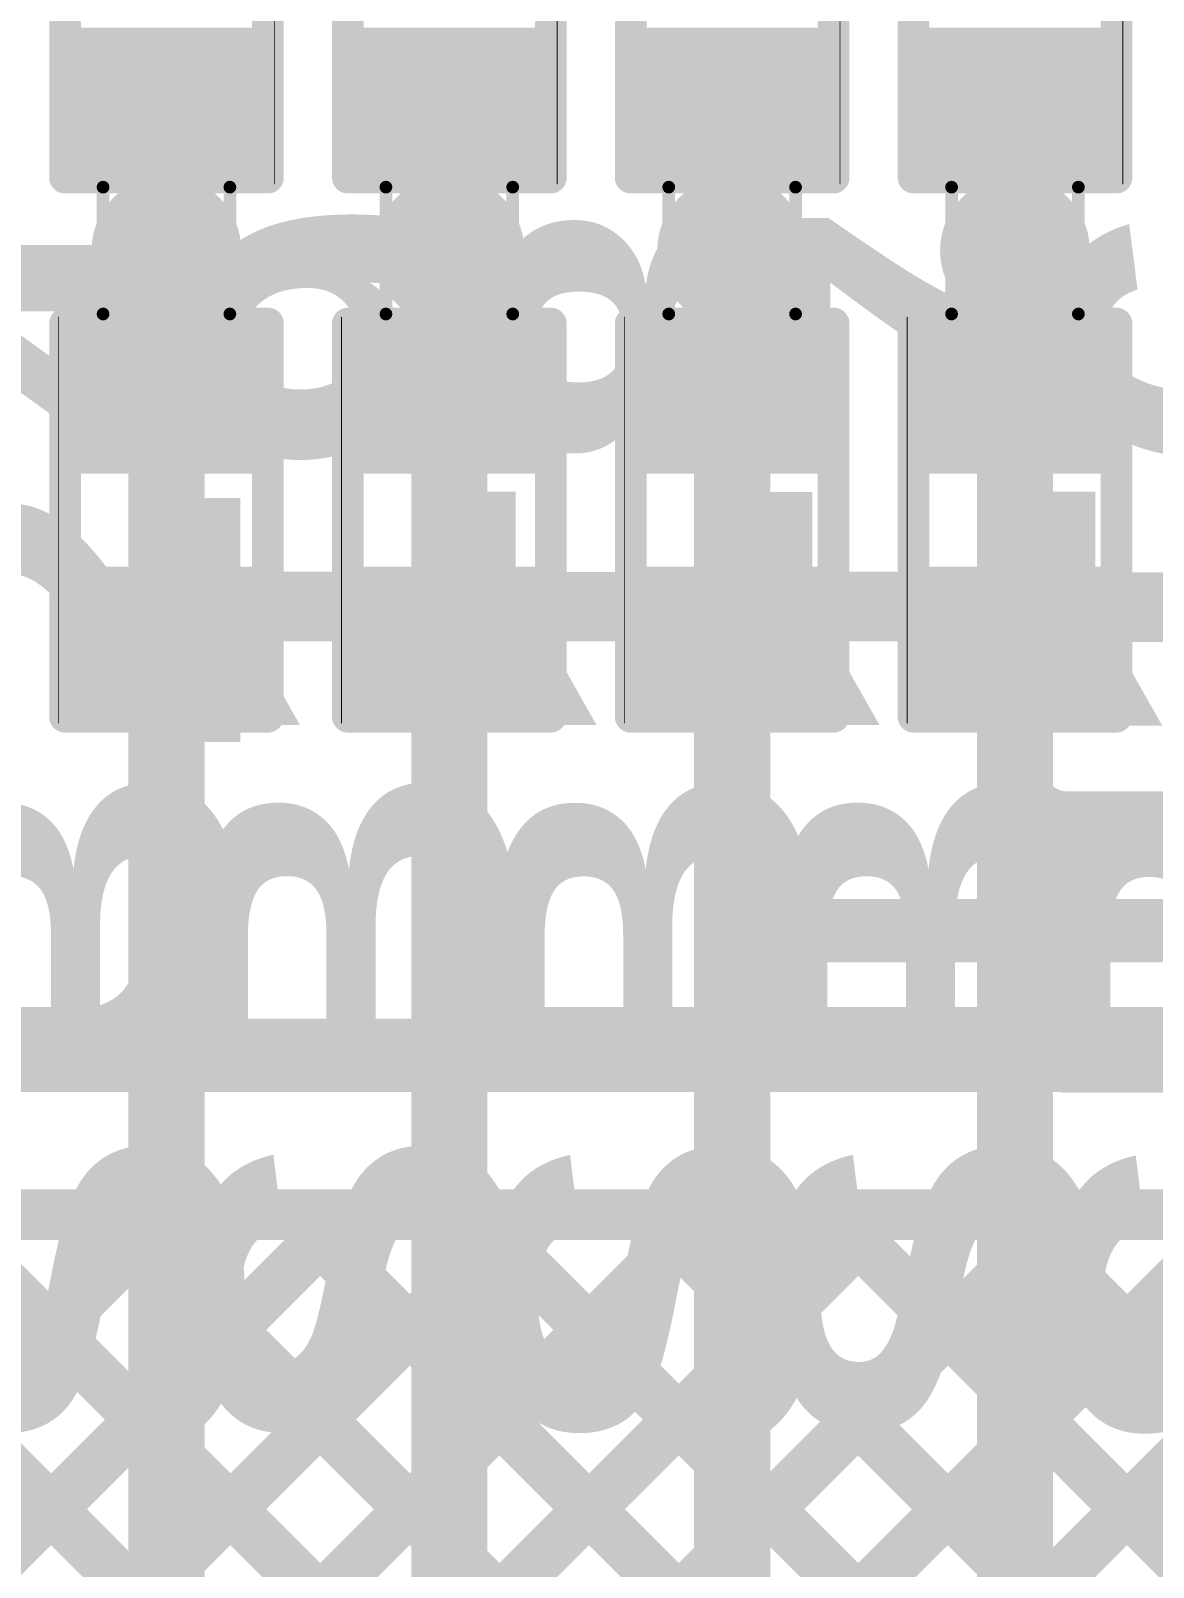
# Model space of a CAD drawing. Header units: inches. Extents: x -17 to 443, y -40 to 218.
# Drawn here: x 100.09 to 104.59, y 131.25 to 137.41 of the extents above; entities that cross this region are included whole.
import ezdxf

# ---------------------------------------------------------------- set-up
doc = ezdxf.new("R2010")
doc.units = ezdxf.units.IN
for name, color, linetype in [('Bottom Layer', 5, 'Continuous'), ('Drill Drawing', 1, 'Continuous'), ('Top Layer', 1, 'Continuous'), ('Top Overlay', 2, 'Continuous'), ('Top Paste', 8, 'Continuous'), ('Top Solder', 216, 'Continuous'), ('Via Holes', 16, 'Continuous')]:
    doc.layers.add(name, color=color, linetype=linetype)
doc.styles.add('Arial Black_Bold', font='', dxfattribs={"height": 0.2})
doc.styles.get('Arial Black_Bold').set_extended_font_data('Arial Black', bold=True)

# ---------------------------------------------------------------- blocks, each defined once
blk = doc.blocks.new('S______B______0402_17')
at = {"layer": 'Top Layer'}
for points in [[(-0.6985, -0.3175), (-0.6985, 0.3175), (-0.2413, 0.3175), (-0.2413, -0.3175)], [(0.2413, -0.3175), (0.2413, 0.3175), (0.6985, 0.3175), (0.6985, -0.3175)]]:
    blk.add_hatch(color=1, dxfattribs=at).paths.add_polyline_path(points)
at = {"layer": 'Top Paste'}
for points in [[(-0.6985, -0.3175), (-0.6985, 0.3175), (-0.2413, 0.3175), (-0.2413, -0.3175)], [(0.2413, -0.3175), (0.2413, 0.3175), (0.6985, 0.3175), (0.6985, -0.3175)]]:
    blk.add_hatch(color=8, dxfattribs=at).paths.add_polyline_path(points)
at = {"layer": 'Top Solder'}
for points in [[(-0.7535, -0.3725), (-0.7535, 0.3725), (-0.1863, 0.3725), (-0.1863, -0.3725)], [(0.1863, -0.3725), (0.1863, 0.3725), (0.7535, 0.3725), (0.7535, -0.3725)]]:
    blk.add_hatch(color=216, dxfattribs=at).paths.add_polyline_path(points)
at = {"layer": 'Top Overlay'}
for points, const_width in [([(-0.7874, 0.4064), (0.7874, 0.4064)], 0.127), ([(-0.7874, 0.4064), (-0.7874, -0.4064)], 0.127), ([(0.7874, 0.4064), (0.7874, -0.4064)], 0.127), ([(-0.7874, -0.4064), (0.7874, -0.4064)], 0.127), ([(-0.8128, -0.4318), (0.8128, -0.4318)], 0.00323)]:
    blk.add_lwpolyline(points, dxfattribs=dict(at, const_width=const_width))
for points, const_width in [([(-0.8191, 0.4064, 1), (-0.7556, 0.4064, 1)], 0.0635), ([(-0.8191, 0.4064, 1), (-0.7556, 0.4064, 1)], 0.0635), ([(0.7556, 0.4064, 1), (0.8191, 0.4064, 1)], 0.0635), ([(0.7556, 0.4064, 1), (0.8191, 0.4064, 1)], 0.0635), ([(-0.8191, -0.4064, 1), (-0.7556, -0.4064, 1)], 0.0635), ([(-0.8191, -0.4064, 1), (-0.7556, -0.4064, 1)], 0.0635), ([(0.7556, -0.4064, 1), (0.8191, -0.4064, 1)], 0.0635), ([(0.7556, -0.4064, 1), (0.8191, -0.4064, 1)], 0.0635), ([(-0.8136, -0.4318, 1), (-0.812, -0.4318, 1)], 0.00161), ([(0.812, -0.4318, 1), (0.8136, -0.4318, 1)], 0.00161)]:
    blk.add_lwpolyline(points, format="xyb", close=True, dxfattribs=dict(at, const_width=const_width))
blk = doc.blocks.new('S______B______0402_18')
at = {"layer": 'Top Layer'}
for points in [[(-0.6985, -0.3175), (-0.6985, 0.3175), (-0.2413, 0.3175), (-0.2413, -0.3175)], [(0.2413, -0.3175), (0.2413, 0.3175), (0.6985, 0.3175), (0.6985, -0.3175)]]:
    blk.add_hatch(color=1, dxfattribs=at).paths.add_polyline_path(points)
at = {"layer": 'Top Paste'}
for points in [[(-0.6985, -0.3175), (-0.6985, 0.3175), (-0.2413, 0.3175), (-0.2413, -0.3175)], [(0.2413, -0.3175), (0.2413, 0.3175), (0.6985, 0.3175), (0.6985, -0.3175)]]:
    blk.add_hatch(color=8, dxfattribs=at).paths.add_polyline_path(points)
at = {"layer": 'Top Solder'}
for points in [[(-0.7535, -0.3725), (-0.7535, 0.3725), (-0.1863, 0.3725), (-0.1863, -0.3725)], [(0.1863, -0.3725), (0.1863, 0.3725), (0.7535, 0.3725), (0.7535, -0.3725)]]:
    blk.add_hatch(color=216, dxfattribs=at).paths.add_polyline_path(points)
at = {"layer": 'Top Overlay'}
for points, const_width in [([(-0.7874, 0.4064), (0.7874, 0.4064)], 0.127), ([(-0.7874, 0.4064), (-0.7874, -0.4064)], 0.127), ([(0.7874, 0.4064), (0.7874, -0.4064)], 0.127), ([(-0.7874, -0.4064), (0.7874, -0.4064)], 0.127), ([(-0.8128, -0.4318), (0.8128, -0.4318)], 0.00323)]:
    blk.add_lwpolyline(points, dxfattribs=dict(at, const_width=const_width))
for points, const_width in [([(-0.8191, 0.4064, 1), (-0.7556, 0.4064, 1)], 0.0635), ([(-0.8191, 0.4064, 1), (-0.7556, 0.4064, 1)], 0.0635), ([(0.7556, 0.4064, 1), (0.8191, 0.4064, 1)], 0.0635), ([(0.7556, 0.4064, 1), (0.8191, 0.4064, 1)], 0.0635), ([(-0.8191, -0.4064, 1), (-0.7556, -0.4064, 1)], 0.0635), ([(-0.8191, -0.4064, 1), (-0.7556, -0.4064, 1)], 0.0635), ([(0.7556, -0.4064, 1), (0.8191, -0.4064, 1)], 0.0635), ([(0.7556, -0.4064, 1), (0.8191, -0.4064, 1)], 0.0635), ([(-0.8136, -0.4318, 1), (-0.812, -0.4318, 1)], 0.00161), ([(0.812, -0.4318, 1), (0.8136, -0.4318, 1)], 0.00161)]:
    blk.add_lwpolyline(points, format="xyb", close=True, dxfattribs=dict(at, const_width=const_width))
blk = doc.blocks.new('S______B______0402_19')
at = {"layer": 'Top Layer'}
for points in [[(-0.6985, -0.3175), (-0.6985, 0.3175), (-0.2413, 0.3175), (-0.2413, -0.3175)], [(0.2413, -0.3175), (0.2413, 0.3175), (0.6985, 0.3175), (0.6985, -0.3175)]]:
    blk.add_hatch(color=1, dxfattribs=at).paths.add_polyline_path(points)
at = {"layer": 'Top Paste'}
for points in [[(-0.6985, -0.3175), (-0.6985, 0.3175), (-0.2413, 0.3175), (-0.2413, -0.3175)], [(0.2413, -0.3175), (0.2413, 0.3175), (0.6985, 0.3175), (0.6985, -0.3175)]]:
    blk.add_hatch(color=8, dxfattribs=at).paths.add_polyline_path(points)
at = {"layer": 'Top Solder'}
for points in [[(-0.7535, -0.3725), (-0.7535, 0.3725), (-0.1863, 0.3725), (-0.1863, -0.3725)], [(0.1863, -0.3725), (0.1863, 0.3725), (0.7535, 0.3725), (0.7535, -0.3725)]]:
    blk.add_hatch(color=216, dxfattribs=at).paths.add_polyline_path(points)
at = {"layer": 'Top Overlay'}
for points, const_width in [([(-0.7874, 0.4064), (0.7874, 0.4064)], 0.127), ([(-0.7874, 0.4064), (-0.7874, -0.4064)], 0.127), ([(0.7874, 0.4064), (0.7874, -0.4064)], 0.127), ([(-0.7874, -0.4064), (0.7874, -0.4064)], 0.127), ([(-0.8128, -0.4318), (0.8128, -0.4318)], 0.00323)]:
    blk.add_lwpolyline(points, dxfattribs=dict(at, const_width=const_width))
for points, const_width in [([(-0.8191, 0.4064, 1), (-0.7556, 0.4064, 1)], 0.0635), ([(-0.8191, 0.4064, 1), (-0.7556, 0.4064, 1)], 0.0635), ([(0.7556, 0.4064, 1), (0.8191, 0.4064, 1)], 0.0635), ([(0.7556, 0.4064, 1), (0.8191, 0.4064, 1)], 0.0635), ([(-0.8191, -0.4064, 1), (-0.7556, -0.4064, 1)], 0.0635), ([(-0.8191, -0.4064, 1), (-0.7556, -0.4064, 1)], 0.0635), ([(0.7556, -0.4064, 1), (0.8191, -0.4064, 1)], 0.0635), ([(0.7556, -0.4064, 1), (0.8191, -0.4064, 1)], 0.0635), ([(-0.8136, -0.4318, 1), (-0.812, -0.4318, 1)], 0.00161), ([(0.812, -0.4318, 1), (0.8136, -0.4318, 1)], 0.00161)]:
    blk.add_lwpolyline(points, format="xyb", close=True, dxfattribs=dict(at, const_width=const_width))
blk = doc.blocks.new('S______B______0402_20')
at = {"layer": 'Top Layer'}
for points in [[(-0.6985, -0.3175), (-0.6985, 0.3175), (-0.2413, 0.3175), (-0.2413, -0.3175)], [(0.2413, -0.3175), (0.2413, 0.3175), (0.6985, 0.3175), (0.6985, -0.3175)]]:
    blk.add_hatch(color=1, dxfattribs=at).paths.add_polyline_path(points)
at = {"layer": 'Top Paste'}
for points in [[(-0.6985, -0.3175), (-0.6985, 0.3175), (-0.2413, 0.3175), (-0.2413, -0.3175)], [(0.2413, -0.3175), (0.2413, 0.3175), (0.6985, 0.3175), (0.6985, -0.3175)]]:
    blk.add_hatch(color=8, dxfattribs=at).paths.add_polyline_path(points)
at = {"layer": 'Top Solder'}
for points in [[(-0.7535, -0.3725), (-0.7535, 0.3725), (-0.1863, 0.3725), (-0.1863, -0.3725)], [(0.1863, -0.3725), (0.1863, 0.3725), (0.7535, 0.3725), (0.7535, -0.3725)]]:
    blk.add_hatch(color=216, dxfattribs=at).paths.add_polyline_path(points)
at = {"layer": 'Top Overlay'}
for points, const_width in [([(-0.7874, 0.4064), (0.7874, 0.4064)], 0.127), ([(-0.7874, 0.4064), (-0.7874, -0.4064)], 0.127), ([(0.7874, 0.4064), (0.7874, -0.4064)], 0.127), ([(-0.7874, -0.4064), (0.7874, -0.4064)], 0.127), ([(-0.8128, -0.4318), (0.8128, -0.4318)], 0.00323)]:
    blk.add_lwpolyline(points, dxfattribs=dict(at, const_width=const_width))
for points, const_width in [([(-0.8191, 0.4064, 1), (-0.7556, 0.4064, 1)], 0.0635), ([(-0.8191, 0.4064, 1), (-0.7556, 0.4064, 1)], 0.0635), ([(0.7556, 0.4064, 1), (0.8191, 0.4064, 1)], 0.0635), ([(0.7556, 0.4064, 1), (0.8191, 0.4064, 1)], 0.0635), ([(-0.8191, -0.4064, 1), (-0.7556, -0.4064, 1)], 0.0635), ([(-0.8191, -0.4064, 1), (-0.7556, -0.4064, 1)], 0.0635), ([(0.7556, -0.4064, 1), (0.8191, -0.4064, 1)], 0.0635), ([(0.7556, -0.4064, 1), (0.8191, -0.4064, 1)], 0.0635), ([(-0.8136, -0.4318, 1), (-0.812, -0.4318, 1)], 0.00161), ([(0.812, -0.4318, 1), (0.8136, -0.4318, 1)], 0.00161)]:
    blk.add_lwpolyline(points, format="xyb", close=True, dxfattribs=dict(at, const_width=const_width))
blk = doc.blocks.new('S______B______0402_21')
at = {"layer": 'Top Layer'}
for points in [[(-0.6985, -0.3175), (-0.6985, 0.3175), (-0.2413, 0.3175), (-0.2413, -0.3175)], [(0.2413, -0.3175), (0.2413, 0.3175), (0.6985, 0.3175), (0.6985, -0.3175)]]:
    blk.add_hatch(color=1, dxfattribs=at).paths.add_polyline_path(points)
at = {"layer": 'Top Paste'}
for points in [[(-0.6985, -0.3175), (-0.6985, 0.3175), (-0.2413, 0.3175), (-0.2413, -0.3175)], [(0.2413, -0.3175), (0.2413, 0.3175), (0.6985, 0.3175), (0.6985, -0.3175)]]:
    blk.add_hatch(color=8, dxfattribs=at).paths.add_polyline_path(points)
at = {"layer": 'Top Solder'}
for points in [[(-0.7535, -0.3725), (-0.7535, 0.3725), (-0.1863, 0.3725), (-0.1863, -0.3725)], [(0.1863, -0.3725), (0.1863, 0.3725), (0.7535, 0.3725), (0.7535, -0.3725)]]:
    blk.add_hatch(color=216, dxfattribs=at).paths.add_polyline_path(points)
at = {"layer": 'Top Overlay'}
for points, const_width in [([(-0.7874, 0.4064), (0.7874, 0.4064)], 0.127), ([(-0.7874, 0.4064), (-0.7874, -0.4064)], 0.127), ([(0.7874, 0.4064), (0.7874, -0.4064)], 0.127), ([(-0.7874, -0.4064), (0.7874, -0.4064)], 0.127), ([(-0.8128, -0.4318), (0.8128, -0.4318)], 0.00323)]:
    blk.add_lwpolyline(points, dxfattribs=dict(at, const_width=const_width))
for points, const_width in [([(-0.8191, 0.4064, 1), (-0.7556, 0.4064, 1)], 0.0635), ([(-0.8191, 0.4064, 1), (-0.7556, 0.4064, 1)], 0.0635), ([(0.7556, 0.4064, 1), (0.8191, 0.4064, 1)], 0.0635), ([(0.7556, 0.4064, 1), (0.8191, 0.4064, 1)], 0.0635), ([(-0.8191, -0.4064, 1), (-0.7556, -0.4064, 1)], 0.0635), ([(-0.8191, -0.4064, 1), (-0.7556, -0.4064, 1)], 0.0635), ([(0.7556, -0.4064, 1), (0.8191, -0.4064, 1)], 0.0635), ([(0.7556, -0.4064, 1), (0.8191, -0.4064, 1)], 0.0635), ([(-0.8136, -0.4318, 1), (-0.812, -0.4318, 1)], 0.00161), ([(0.812, -0.4318, 1), (0.8136, -0.4318, 1)], 0.00161)]:
    blk.add_lwpolyline(points, format="xyb", close=True, dxfattribs=dict(at, const_width=const_width))
at = {"layer": 'Top Overlay', "style": 'Arial Black_Bold'}
blk.add_text('SB1', height=1.27, dxfattribs=at).set_placement((1.0689, -0.4388))
blk = doc.blocks.new('S______B______0402_30')
at = {"layer": 'Top Layer'}
for points in [[(-0.6985, -0.3175), (-0.6985, 0.3175), (-0.2413, 0.3175), (-0.2413, -0.3175)], [(0.2413, -0.3175), (0.2413, 0.3175), (0.6985, 0.3175), (0.6985, -0.3175)]]:
    blk.add_hatch(color=1, dxfattribs=at).paths.add_polyline_path(points)
at = {"layer": 'Top Paste'}
for points in [[(-0.6985, -0.3175), (-0.6985, 0.3175), (-0.2413, 0.3175), (-0.2413, -0.3175)], [(0.2413, -0.3175), (0.2413, 0.3175), (0.6985, 0.3175), (0.6985, -0.3175)]]:
    blk.add_hatch(color=8, dxfattribs=at).paths.add_polyline_path(points)
at = {"layer": 'Top Solder'}
for points in [[(-0.7535, -0.3725), (-0.7535, 0.3725), (-0.1863, 0.3725), (-0.1863, -0.3725)], [(0.1863, -0.3725), (0.1863, 0.3725), (0.7535, 0.3725), (0.7535, -0.3725)]]:
    blk.add_hatch(color=216, dxfattribs=at).paths.add_polyline_path(points)
at = {"layer": 'Top Overlay'}
for points, const_width in [([(-0.7874, -0.4064), (-0.7874, 0.4064)], 0.127), ([(0.7874, 0.4064), (-0.7874, 0.4064)], 0.127), ([(0.7874, -0.4064), (0.7874, 0.4064)], 0.127), ([(0.7874, -0.4064), (-0.7874, -0.4064)], 0.127), ([(0.8128, -0.4318), (-0.8128, -0.4318)], 0.00323)]:
    blk.add_lwpolyline(points, dxfattribs=dict(at, const_width=const_width))
for points, const_width in [([(-0.8191, 0.4064, 1), (-0.7556, 0.4064, 1)], 0.0635), ([(-0.8191, 0.4064, 1), (-0.7556, 0.4064, 1)], 0.0635), ([(0.7556, 0.4064, 1), (0.8191, 0.4064, 1)], 0.0635), ([(0.7556, 0.4064, 1), (0.8191, 0.4064, 1)], 0.0635), ([(-0.8191, -0.4064, 1), (-0.7556, -0.4064, 1)], 0.0635), ([(-0.8191, -0.4064, 1), (-0.7556, -0.4064, 1)], 0.0635), ([(0.7556, -0.4064, 1), (0.8191, -0.4064, 1)], 0.0635), ([(0.7556, -0.4064, 1), (0.8191, -0.4064, 1)], 0.0635), ([(-0.8136, -0.4318, 1), (-0.812, -0.4318, 1)], 0.00161), ([(0.812, -0.4318, 1), (0.8136, -0.4318, 1)], 0.00161)]:
    blk.add_lwpolyline(points, format="xyb", close=True, dxfattribs=dict(at, const_width=const_width))
blk = doc.blocks.new('S______B______0402_143')
at = {"layer": 'Top Layer'}
for points in [[(-0.6985, -0.3175), (-0.6985, 0.3175), (-0.2413, 0.3175), (-0.2413, -0.3175)], [(0.2413, -0.3175), (0.2413, 0.3175), (0.6985, 0.3175), (0.6985, -0.3175)]]:
    blk.add_hatch(color=1, dxfattribs=at).paths.add_polyline_path(points)
at = {"layer": 'Top Paste'}
for points in [[(-0.6985, -0.3175), (-0.6985, 0.3175), (-0.2413, 0.3175), (-0.2413, -0.3175)], [(0.2413, -0.3175), (0.2413, 0.3175), (0.6985, 0.3175), (0.6985, -0.3175)]]:
    blk.add_hatch(color=8, dxfattribs=at).paths.add_polyline_path(points)
at = {"layer": 'Top Solder'}
for points in [[(-0.7535, -0.3725), (-0.7535, 0.3725), (-0.1863, 0.3725), (-0.1863, -0.3725)], [(0.1863, -0.3725), (0.1863, 0.3725), (0.7535, 0.3725), (0.7535, -0.3725)]]:
    blk.add_hatch(color=216, dxfattribs=at).paths.add_polyline_path(points)
at = {"layer": 'Top Overlay'}
for points, const_width in [([(0.7874, 0.4064), (-0.7874, 0.4064)], 0.127), ([(-0.7874, -0.4064), (-0.7874, 0.4064)], 0.127), ([(0.7874, -0.4064), (0.7874, 0.4064)], 0.127), ([(0.7874, -0.4064), (-0.7874, -0.4064)], 0.127), ([(0.8128, -0.4318), (-0.8128, -0.4318)], 0.00323)]:
    blk.add_lwpolyline(points, dxfattribs=dict(at, const_width=const_width))
for points, const_width in [([(-0.8191, 0.4064, 1), (-0.7556, 0.4064, 1)], 0.0635), ([(-0.8191, 0.4064, 1), (-0.7556, 0.4064, 1)], 0.0635), ([(0.7556, 0.4064, 1), (0.8191, 0.4064, 1)], 0.0635), ([(0.7556, 0.4064, 1), (0.8191, 0.4064, 1)], 0.0635), ([(-0.8191, -0.4064, 1), (-0.7556, -0.4064, 1)], 0.0635), ([(-0.8191, -0.4064, 1), (-0.7556, -0.4064, 1)], 0.0635), ([(0.7556, -0.4064, 1), (0.8191, -0.4064, 1)], 0.0635), ([(0.7556, -0.4064, 1), (0.8191, -0.4064, 1)], 0.0635), ([(-0.8136, -0.4318, 1), (-0.812, -0.4318, 1)], 0.00161), ([(0.812, -0.4318, 1), (0.8136, -0.4318, 1)], 0.00161)]:
    blk.add_lwpolyline(points, format="xyb", close=True, dxfattribs=dict(at, const_width=const_width))
blk = doc.blocks.new('S______B______0402_147')
at = {"layer": 'Top Layer'}
for points in [[(-0.6985, -0.3175), (-0.6985, 0.3175), (-0.2413, 0.3175), (-0.2413, -0.3175)], [(0.2413, -0.3175), (0.2413, 0.3175), (0.6985, 0.3175), (0.6985, -0.3175)]]:
    blk.add_hatch(color=1, dxfattribs=at).paths.add_polyline_path(points)
at = {"layer": 'Top Paste'}
for points in [[(-0.6985, -0.3175), (-0.6985, 0.3175), (-0.2413, 0.3175), (-0.2413, -0.3175)], [(0.2413, -0.3175), (0.2413, 0.3175), (0.6985, 0.3175), (0.6985, -0.3175)]]:
    blk.add_hatch(color=8, dxfattribs=at).paths.add_polyline_path(points)
at = {"layer": 'Top Solder'}
for points in [[(-0.7535, -0.3725), (-0.7535, 0.3725), (-0.1863, 0.3725), (-0.1863, -0.3725)], [(0.1863, -0.3725), (0.1863, 0.3725), (0.7535, 0.3725), (0.7535, -0.3725)]]:
    blk.add_hatch(color=216, dxfattribs=at).paths.add_polyline_path(points)
at = {"layer": 'Top Overlay'}
for points, const_width in [([(0.7874, 0.4064), (-0.7874, 0.4064)], 0.127), ([(-0.7874, -0.4064), (-0.7874, 0.4064)], 0.127), ([(0.7874, -0.4064), (0.7874, 0.4064)], 0.127), ([(0.7874, -0.4064), (-0.7874, -0.4064)], 0.127), ([(0.8128, -0.4318), (-0.8128, -0.4318)], 0.00323)]:
    blk.add_lwpolyline(points, dxfattribs=dict(at, const_width=const_width))
for points, const_width in [([(-0.8191, 0.4064, 1), (-0.7556, 0.4064, 1)], 0.0635), ([(-0.8191, 0.4064, 1), (-0.7556, 0.4064, 1)], 0.0635), ([(0.7556, 0.4064, 1), (0.8191, 0.4064, 1)], 0.0635), ([(0.7556, 0.4064, 1), (0.8191, 0.4064, 1)], 0.0635), ([(-0.8191, -0.4064, 1), (-0.7556, -0.4064, 1)], 0.0635), ([(-0.8191, -0.4064, 1), (-0.7556, -0.4064, 1)], 0.0635), ([(0.7556, -0.4064, 1), (0.8191, -0.4064, 1)], 0.0635), ([(0.7556, -0.4064, 1), (0.8191, -0.4064, 1)], 0.0635), ([(-0.8136, -0.4318, 1), (-0.812, -0.4318, 1)], 0.00161), ([(0.812, -0.4318, 1), (0.8136, -0.4318, 1)], 0.00161)]:
    blk.add_lwpolyline(points, format="xyb", close=True, dxfattribs=dict(at, const_width=const_width))
blk = doc.blocks.new('S______B______0402_148')
at = {"layer": 'Top Layer'}
for points in [[(-0.6985, -0.3175), (-0.6985, 0.3175), (-0.2413, 0.3175), (-0.2413, -0.3175)], [(0.2413, -0.3175), (0.2413, 0.3175), (0.6985, 0.3175), (0.6985, -0.3175)]]:
    blk.add_hatch(color=1, dxfattribs=at).paths.add_polyline_path(points)
at = {"layer": 'Top Paste'}
for points in [[(-0.6985, -0.3175), (-0.6985, 0.3175), (-0.2413, 0.3175), (-0.2413, -0.3175)], [(0.2413, -0.3175), (0.2413, 0.3175), (0.6985, 0.3175), (0.6985, -0.3175)]]:
    blk.add_hatch(color=8, dxfattribs=at).paths.add_polyline_path(points)
at = {"layer": 'Top Solder'}
for points in [[(-0.7535, -0.3725), (-0.7535, 0.3725), (-0.1863, 0.3725), (-0.1863, -0.3725)], [(0.1863, -0.3725), (0.1863, 0.3725), (0.7535, 0.3725), (0.7535, -0.3725)]]:
    blk.add_hatch(color=216, dxfattribs=at).paths.add_polyline_path(points)
at = {"layer": 'Top Overlay'}
for points, const_width in [([(0.7874, 0.4064), (-0.7874, 0.4064)], 0.127), ([(-0.7874, -0.4064), (-0.7874, 0.4064)], 0.127), ([(0.7874, -0.4064), (0.7874, 0.4064)], 0.127), ([(0.7874, -0.4064), (-0.7874, -0.4064)], 0.127), ([(0.8128, -0.4318), (-0.8128, -0.4318)], 0.00323)]:
    blk.add_lwpolyline(points, dxfattribs=dict(at, const_width=const_width))
for points, const_width in [([(-0.8191, 0.4064, 1), (-0.7556, 0.4064, 1)], 0.0635), ([(-0.8191, 0.4064, 1), (-0.7556, 0.4064, 1)], 0.0635), ([(0.7556, 0.4064, 1), (0.8191, 0.4064, 1)], 0.0635), ([(0.7556, 0.4064, 1), (0.8191, 0.4064, 1)], 0.0635), ([(-0.8191, -0.4064, 1), (-0.7556, -0.4064, 1)], 0.0635), ([(-0.8191, -0.4064, 1), (-0.7556, -0.4064, 1)], 0.0635), ([(0.7556, -0.4064, 1), (0.8191, -0.4064, 1)], 0.0635), ([(0.7556, -0.4064, 1), (0.8191, -0.4064, 1)], 0.0635), ([(-0.8136, -0.4318, 1), (-0.812, -0.4318, 1)], 0.00161), ([(0.812, -0.4318, 1), (0.8136, -0.4318, 1)], 0.00161)]:
    blk.add_lwpolyline(points, format="xyb", close=True, dxfattribs=dict(at, const_width=const_width))

msp = doc.modelspace()

# ---------------------------------------------------------------- hatches: boundary and pattern name
at = {"layer": 'Bottom Layer'}
h = msp.add_hatch(color=5, dxfattribs=at)
edge = h.paths.add_edge_path()
edge.add_arc((100.6336, 136.5263), 0.3, 0, 360)
h = msp.add_hatch(color=5, dxfattribs=at)
edge = h.paths.add_edge_path()
edge.add_arc((101.7667, 136.5263), 0.3, 0, 360)
h = msp.add_hatch(color=5, dxfattribs=at)
edge = h.paths.add_edge_path()
edge.add_arc((102.8997, 136.5263), 0.3, 0, 360)
h = msp.add_hatch(color=5, dxfattribs=at)
edge = h.paths.add_edge_path()
edge.add_arc((104.0327, 136.5263), 0.3, 0, 360)
at = {"layer": 'Top Layer'}
h = msp.add_hatch(color=1, dxfattribs=at)
edge = h.paths.add_edge_path()
edge.add_arc((100.6336, 136.5263), 0.3, 0, 360)
h = msp.add_hatch(color=1, dxfattribs=at)
edge = h.paths.add_edge_path()
edge.add_arc((101.7667, 136.5263), 0.3, 0, 360)
h = msp.add_hatch(color=1, dxfattribs=at)
edge = h.paths.add_edge_path()
edge.add_arc((102.8997, 136.5263), 0.3, 0, 360)
h = msp.add_hatch(color=1, dxfattribs=at)
edge = h.paths.add_edge_path()
edge.add_arc((104.0327, 136.5263), 0.3, 0, 360)
at = {"layer": 'Via Holes'}
h = msp.add_hatch(color=7, dxfattribs=at)
edge = h.paths.add_edge_path()
edge.add_arc((100.6336, 136.5263), 0.15, 0, 360)
h = msp.add_hatch(color=7, dxfattribs=at)
edge = h.paths.add_edge_path()
edge.add_arc((101.7667, 136.5263), 0.15, 0, 360)
h = msp.add_hatch(color=7, dxfattribs=at)
edge = h.paths.add_edge_path()
edge.add_arc((102.8997, 136.5263), 0.15, 0, 360)
h = msp.add_hatch(color=7, dxfattribs=at)
edge = h.paths.add_edge_path()
edge.add_arc((104.0327, 136.5263), 0.15, 0, 360)

# ---------------------------------------------------------------- linework, layer by layer
at = {"layer": 'Bottom Layer', "const_width": 0.3048}
for points in [[(100.6336, 127.0651), (100.6336, 136.5263)], [(101.7667, 125.1554), (101.7667, 136.5263)], [(102.8997, 126.5038), (102.8997, 136.5263)], [(104.0327, 127.2815), (104.0327, 136.5263)]]:
    msp.add_lwpolyline(points, dxfattribs=at)
at = {"layer": 'Bottom Layer', "const_width": 0.1524}
for points in [[(100.5574, 136.5263, 1), (100.7098, 136.5263, 1)], [(101.6905, 136.5263, 1), (101.8429, 136.5263, 1)], [(102.8235, 136.5263, 1), (102.9759, 136.5263, 1)], [(103.9565, 136.5263, 1), (104.1089, 136.5263, 1)]]:
    msp.add_lwpolyline(points, format="xyb", close=True, dxfattribs=at)
at = {"layer": 'Drill Drawing', "const_width": 0.0508}
for points in [[(100.3796, 136.7803), (100.8876, 136.7803)], [(100.3796, 136.2723), (100.3796, 136.7803)], [(100.8876, 136.2723), (100.8876, 136.7803)], [(101.5127, 136.7803), (102.0207, 136.7803)], [(101.5127, 136.2723), (101.5127, 136.7803)], [(102.0207, 136.2723), (102.0207, 136.7803)], [(102.6457, 136.7803), (103.1537, 136.7803)], [(102.6457, 136.2723), (102.6457, 136.7803)], [(103.1537, 136.2723), (103.1537, 136.7803)], [(103.7787, 136.7803), (104.2867, 136.7803)], [(103.7787, 136.2723), (103.7787, 136.7803)], [(104.2867, 136.2723), (104.2867, 136.7803)], [(100.3796, 136.2723), (100.8876, 136.2723)], [(101.5127, 136.2723), (102.0207, 136.2723)], [(102.6457, 136.2723), (103.1537, 136.2723)], [(103.7787, 136.2723), (104.2867, 136.2723)]]:
    msp.add_lwpolyline(points, dxfattribs=at)
at = {"layer": 'Drill Drawing', "const_width": 0.0254}
for points in [[(100.3669, 136.7803, 1), (100.3923, 136.7803, 1)], [(100.3669, 136.7803, 1), (100.3923, 136.7803, 1)], [(100.8749, 136.7803, 1), (100.9003, 136.7803, 1)], [(100.8749, 136.7803, 1), (100.9003, 136.7803, 1)], [(101.5, 136.7803, 1), (101.5254, 136.7803, 1)], [(101.5, 136.7803, 1), (101.5254, 136.7803, 1)], [(102.008, 136.7803, 1), (102.0334, 136.7803, 1)], [(102.008, 136.7803, 1), (102.0334, 136.7803, 1)], [(102.633, 136.7803, 1), (102.6584, 136.7803, 1)], [(102.633, 136.7803, 1), (102.6584, 136.7803, 1)], [(103.141, 136.7803, 1), (103.1664, 136.7803, 1)], [(103.141, 136.7803, 1), (103.1664, 136.7803, 1)], [(103.766, 136.7803, 1), (103.7914, 136.7803, 1)], [(103.766, 136.7803, 1), (103.7914, 136.7803, 1)], [(104.274, 136.7803, 1), (104.2994, 136.7803, 1)], [(104.274, 136.7803, 1), (104.2994, 136.7803, 1)], [(100.3669, 136.2723, 1), (100.3923, 136.2723, 1)], [(100.3669, 136.2723, 1), (100.3923, 136.2723, 1)], [(100.8749, 136.2723, 1), (100.9003, 136.2723, 1)], [(100.8749, 136.2723, 1), (100.9003, 136.2723, 1)], [(101.5, 136.2723, 1), (101.5254, 136.2723, 1)], [(101.5, 136.2723, 1), (101.5254, 136.2723, 1)], [(102.008, 136.2723, 1), (102.0334, 136.2723, 1)], [(102.008, 136.2723, 1), (102.0334, 136.2723, 1)], [(102.633, 136.2723, 1), (102.6584, 136.2723, 1)], [(102.633, 136.2723, 1), (102.6584, 136.2723, 1)], [(103.141, 136.2723, 1), (103.1664, 136.2723, 1)], [(103.141, 136.2723, 1), (103.1664, 136.2723, 1)], [(103.766, 136.2723, 1), (103.7914, 136.2723, 1)], [(103.766, 136.2723, 1), (103.7914, 136.2723, 1)], [(104.274, 136.2723, 1), (104.2994, 136.2723, 1)], [(104.274, 136.2723, 1), (104.2994, 136.2723, 1)]]:
    msp.add_lwpolyline(points, format="xyb", close=True, dxfattribs=at)
at = {"layer": 'Top Layer'}
for points, const_width in [([(100.6336, 136.5263), (100.6336, 137.1359)], 0.381), ([(101.7667, 136.5263), (101.7667, 137.1359)], 0.381), ([(102.8997, 136.5263), (102.8997, 137.1359)], 0.381), ([(104.0327, 136.5263), (104.0327, 137.1359)], 0.381), ([(100.6336, 135.9167), (100.6336, 136.5263)], 0.381), ([(101.7667, 135.9167), (101.7667, 136.5263)], 0.381), ([(102.8997, 135.9167), (102.8997, 136.5263)], 0.381), ([(104.0327, 135.9167), (104.0327, 136.5263)], 0.381), ([(100.6336, 133.6892), (100.6336, 134.9769)], 0.254), ([(101.7667, 133.6892), (101.7667, 134.9769)], 0.254), ([(102.8997, 134.0425), (102.8997, 134.9769)], 0.254), ([(104.0327, 134.4404), (104.0327, 134.9769)], 0.254), ([(104.239, 134.2341), (105.683, 134.2341)], 0.254), ([(103.1399, 133.8023), (105.7532, 133.8023)], 0.254), ([(94.4023, 133.3705), (100.3149, 133.3705)], 0.254), ([(102.0854, 133.3705), (105.8212, 133.3705)], 0.254), ([(89.2115, 121.2443), (100.6327, 132.6655)], 0.2032), ([(89.2115, 120.5258), (101.3511, 132.6655)], 0.2032), ([(89.3252, 119.9212), (102.0695, 132.6655)], 0.2032), ([(89.3252, 119.9212), (102.0695, 132.6655)], 0.2032), ([(89.7527, 119.6303), (102.788, 132.6655)], 0.2032), ([(90.4562, 119.6153), (103.5064, 132.6655)], 0.2032), ([(91.1746, 119.6153), (104.2248, 132.6655)], 0.2032), ([(91.8931, 119.6153), (104.9432, 132.6655)], 0.2032), ([(92.6115, 119.6153), (105.6616, 132.6655)], 0.2032), ([(95.0226, 132.6655), (106.6869, 132.6655)], 0.2032), ([(95.0226, 132.6655), (106.6869, 132.6655)], 0.2032), ([(98.9913, 132.6655), (111.5157, 120.1411)], 0.2032), ([(99.7098, 132.6655), (111.5157, 120.8595)], 0.2032), ([(100.4282, 132.6655), (111.5157, 121.578)], 0.2032), ([(101.1466, 132.6655), (111.5157, 122.2964)], 0.2032), ([(101.865, 132.6655), (111.5157, 123.0148)], 0.2032), ([(102.5834, 132.6655), (111.5157, 123.7332)], 0.2032), ([(103.3019, 132.6655), (111.5157, 124.4516)], 0.2032), ([(104.0203, 132.6655), (111.5157, 125.1701)], 0.2032)]:
    msp.add_lwpolyline(points, dxfattribs=dict(at, const_width=const_width))
for points, const_width in [([(100.5384, 137.1359, 1), (100.7289, 137.1359, 1)], 0.1905), ([(101.6714, 137.1359, 1), (101.8619, 137.1359, 1)], 0.1905), ([(102.8044, 137.1359, 1), (102.9949, 137.1359, 1)], 0.1905), ([(103.9374, 137.1359, 1), (104.1279, 137.1359, 1)], 0.1905), ([(100.5384, 136.5263, 1), (100.7289, 136.5263, 1)], 0.1905), ([(100.5384, 136.5263, 1), (100.7289, 136.5263, 1)], 0.1905), ([(101.6714, 136.5263, 1), (101.8619, 136.5263, 1)], 0.1905), ([(101.6714, 136.5263, 1), (101.8619, 136.5263, 1)], 0.1905), ([(102.8044, 136.5263, 1), (102.9949, 136.5263, 1)], 0.1905), ([(102.8044, 136.5263, 1), (102.9949, 136.5263, 1)], 0.1905), ([(103.9374, 136.5263, 1), (104.1279, 136.5263, 1)], 0.1905), ([(103.9374, 136.5263, 1), (104.1279, 136.5263, 1)], 0.1905), ([(100.5384, 135.9167, 1), (100.7289, 135.9167, 1)], 0.1905), ([(101.6714, 135.9167, 1), (101.8619, 135.9167, 1)], 0.1905), ([(102.8044, 135.9167, 1), (102.9949, 135.9167, 1)], 0.1905), ([(103.9374, 135.9167, 1), (104.1279, 135.9167, 1)], 0.1905), ([(100.5701, 134.9769, 1), (100.6971, 134.9769, 1)], 0.127), ([(101.7032, 134.9769, 1), (101.8302, 134.9769, 1)], 0.127), ([(102.8362, 134.9769, 1), (102.9632, 134.9769, 1)], 0.127), ([(103.9692, 134.9769, 1), (104.0962, 134.9769, 1)], 0.127), ([(103.9692, 134.4404, 1), (104.0962, 134.4404, 1)], 0.127), ([(103.9692, 134.4404, 1), (104.0962, 134.4404, 1)], 0.127), ([(104.1755, 134.2341, 1), (104.3025, 134.2341, 1)], 0.127), ([(104.1755, 134.2341, 1), (104.3025, 134.2341, 1)], 0.127), ([(102.8362, 134.0425, 1), (102.9632, 134.0425, 1)], 0.127), ([(102.8362, 134.0425, 1), (102.9632, 134.0425, 1)], 0.127), ([(103.0764, 133.8023, 1), (103.2034, 133.8023, 1)], 0.127), ([(103.0764, 133.8023, 1), (103.2034, 133.8023, 1)], 0.127), ([(100.5701, 133.6892, 1), (100.6971, 133.6892, 1)], 0.127), ([(100.5701, 133.6892, 1), (100.6971, 133.6892, 1)], 0.127), ([(101.7032, 133.6892, 1), (101.8302, 133.6892, 1)], 0.127), ([(101.7032, 133.6892, 1), (101.8302, 133.6892, 1)], 0.127), ([(100.2514, 133.3705, 1), (100.3784, 133.3705, 1)], 0.127), ([(100.2514, 133.3705, 1), (100.3784, 133.3705, 1)], 0.127), ([(102.0219, 133.3705, 1), (102.1489, 133.3705, 1)], 0.127), ([(102.0219, 133.3705, 1), (102.1489, 133.3705, 1)], 0.127), ([(100.3774, 132.6655, 1), (100.479, 132.6655, 1)], 0.1016), ([(100.5819, 132.6655, 1), (100.6835, 132.6655, 1)], 0.1016), ([(101.0958, 132.6655, 1), (101.1974, 132.6655, 1)], 0.1016), ([(101.3003, 132.6655, 1), (101.4019, 132.6655, 1)], 0.1016), ([(101.8142, 132.6655, 1), (101.9158, 132.6655, 1)], 0.1016), ([(102.0187, 132.6655, 1), (102.1203, 132.6655, 1)], 0.1016), ([(102.0187, 132.6655, 1), (102.1203, 132.6655, 1)], 0.1016), ([(102.5326, 132.6655, 1), (102.6342, 132.6655, 1)], 0.1016), ([(102.7372, 132.6655, 1), (102.8388, 132.6655, 1)], 0.1016), ([(103.2511, 132.6655, 1), (103.3527, 132.6655, 1)], 0.1016), ([(103.4556, 132.6655, 1), (103.5572, 132.6655, 1)], 0.1016), ([(103.9695, 132.6655, 1), (104.0711, 132.6655, 1)], 0.1016), ([(104.174, 132.6655, 1), (104.2756, 132.6655, 1)], 0.1016)]:
    msp.add_lwpolyline(points, format="xyb", close=True, dxfattribs=dict(at, const_width=const_width))
at = {"layer": 'Top Layer', "const_width": 0.254}
for points in [[(104.239, 134.2341, -0.414214), (104.0327, 134.4404)], [(103.1399, 133.8023, -0.414214), (102.8997, 134.0425)], [(100.6336, 133.6892, -0.414214), (100.3149, 133.3705)], [(102.0854, 133.3705, -0.414214), (101.7667, 133.6892)]]:
    msp.add_lwpolyline(points, format="xyb", dxfattribs=at)

# ---------------------------------------------------------------- block references
for name, p, rotation in [('S______B______0402_21', (105.1657, 137.6058), 90), ('S______B______0402_17', (100.6336, 137.6058), 90), ('S______B______0402_18', (101.7667, 137.6058), 90), ('S______B______0402_19', (102.8997, 137.6058), 90), ('S______B______0402_20', (104.0327, 137.6058), 90), ('S______B______0402_143', (100.6336, 135.4468), 270), ('S______B______0402_30', (101.7667, 135.4468), 270), ('S______B______0402_147', (102.8997, 135.4468), 270), ('S______B______0402_148', (104.0327, 135.4468), 270)]:
    msp.add_blockref(name, p, dxfattribs=dict(rotation=rotation))

# ---------------------------------------------------------------- texts
at = {"layer": 'Top Overlay', "style": 'Arial Black_Bold'}
for s, p in [('SB24', (100.929, 131.667)), ('SB19', (102.0326, 131.667)), ('SB18', (103.2212, 131.6664)), ('SB17', (104.3542, 131.667)), ('SB16', (105.4872, 131.6641))]:
    msp.add_text(s, height=1.27, rotation=90, dxfattribs=at).set_placement(p)

doc.saveas('drawing.dxf')
